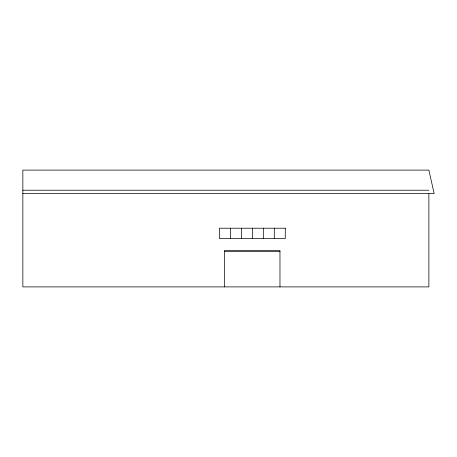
<?xml version="1.0" encoding="UTF-8"?>
<svg xmlns="http://www.w3.org/2000/svg" width="457" height="457" viewBox="0 0 457 457"><rect width="100%" height="100%" fill="white"/><g stroke="black" fill="none" stroke-linecap="round" stroke-linejoin="round"><path stroke-width="0.69" d="M22.85 190.221L428.877 190.221M22.85 193.619L434.15 193.619L428.877 170.107L22.85 170.107L22.85 286.893L428.877 286.893L428.877 193.774M224.341 251.67L279.97 251.67M279.97 286.893L279.97 250.527L224.341 250.527L224.341 286.893M274.297 228.22L274.297 238.56M263.323 228.22L263.323 238.56M252.35 228.22L252.35 238.56M241.382 228.22L241.382 238.56M230.408 228.22L230.408 238.56M285.271 228.22L219.434 228.22L219.434 238.56L285.271 238.56L285.271 228.22"/></g></svg>
